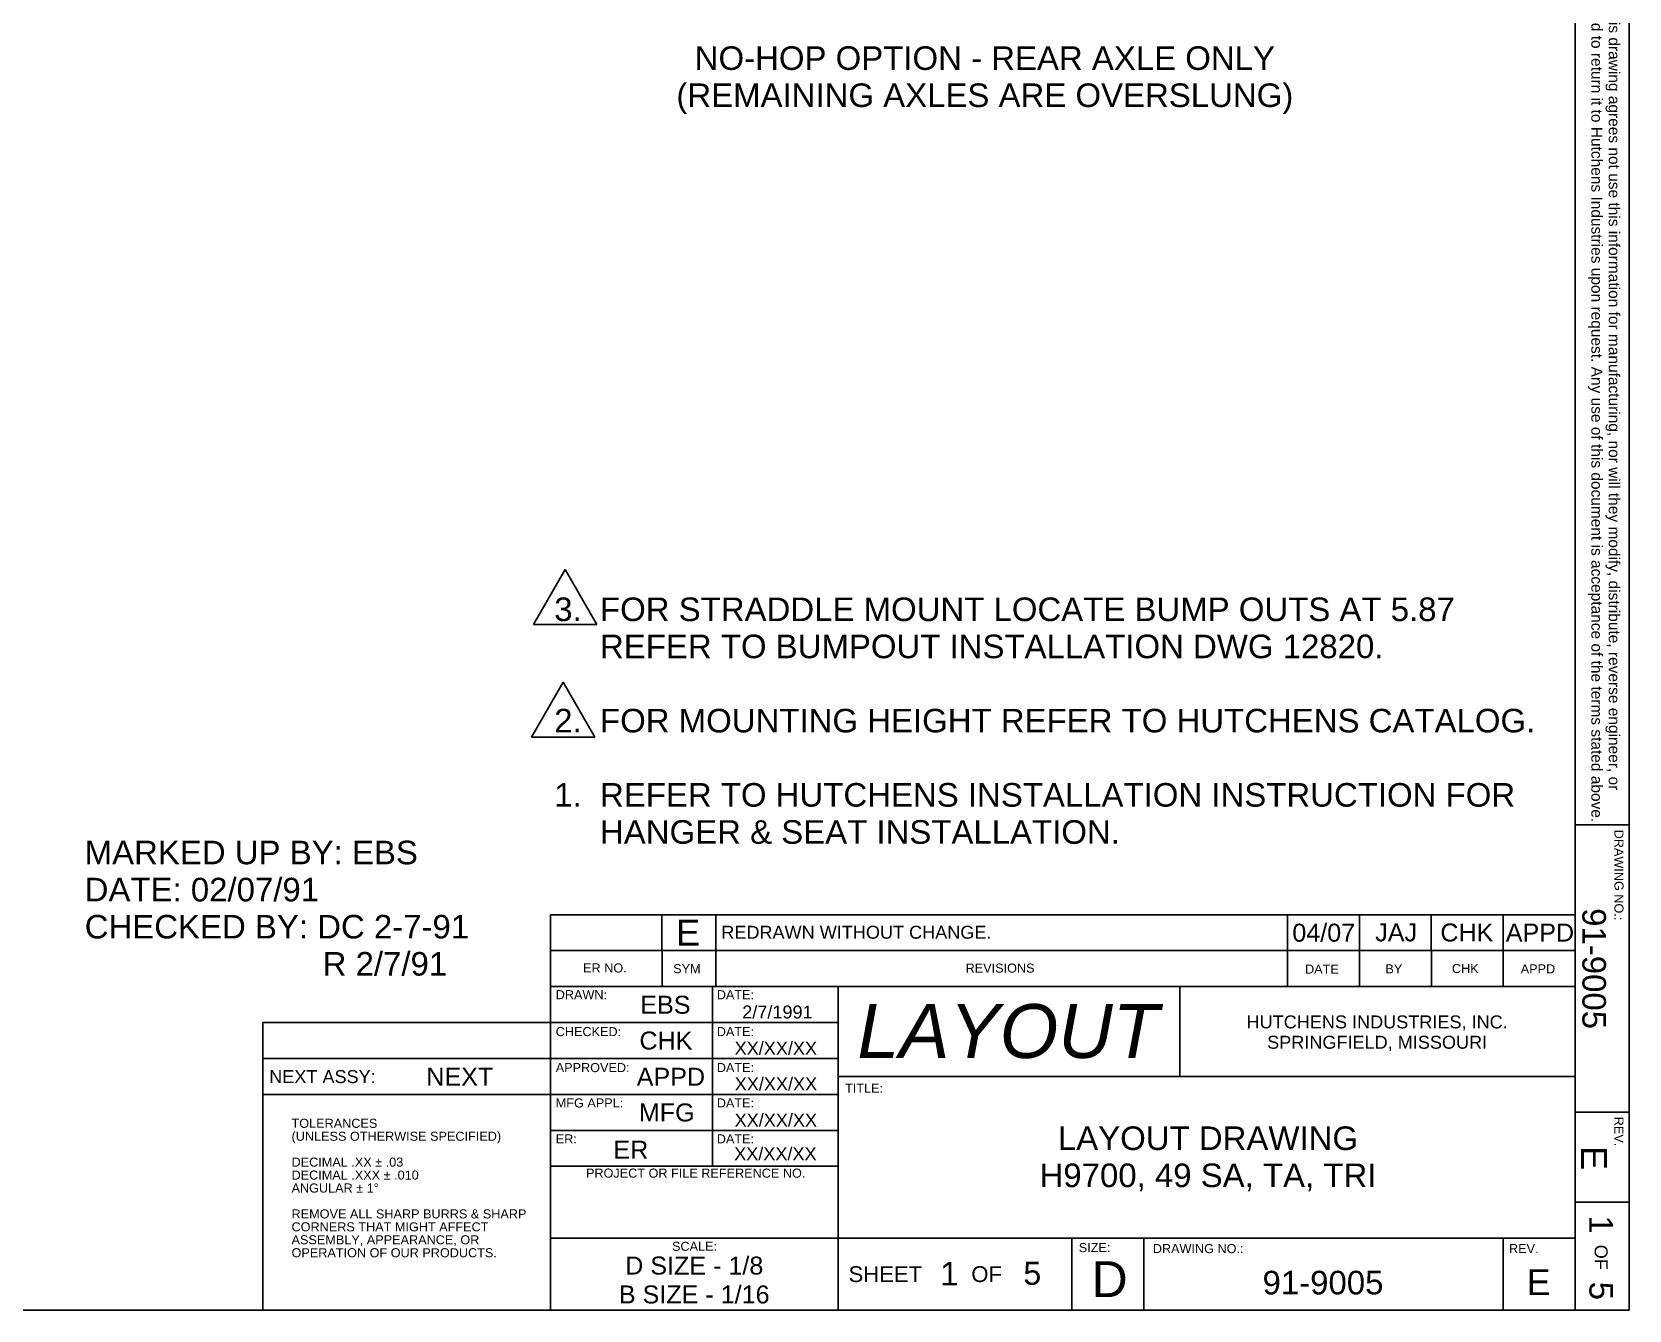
# Model space of a CAD drawing. Header units: inches. Extents: x 8 to 267, y 4 to 172.
# Drawn here: x 177.8 to 266.6, y 4.1 to 75.2 of the extents above; entities that cross this region are included whole.
import ezdxf
from ezdxf.enums import TextEntityAlignment as Align

# ---------------------------------------------------------------- set-up
doc = ezdxf.new("R2010")
doc.units = ezdxf.units.IN
doc.header["$LTSCALE"] = 8
doc.header["$MEASUREMENT"] = 0
for name, color, linetype, lineweight in [('Layout', 7, 'Continuous', 25), ('Sketch Geometry(Hutchens)', 7, 'Continuous', 35), ('Symbols(Hutchens)', 7, 'Continuous', 25)]:
    doc.layers.add(name, color=color, linetype=linetype, lineweight=lineweight)
doc.styles.add('Current-ANSI', font='ARIAL.TTF')
doc.styles.add('DEFAULT-Hutchens', font='ARIAL.TTF')
doc.styles.add('Hutchens .063', font='ARIAL.TTF')
doc.styles.add('Hutchens .09', font='ARIAL.TTF')
doc.styles.add('Hutchens .125', font='ARIAL.TTF')
doc.styles.add('Hutchens .164', font='ARIAL.TTF')
doc.styles.add('Hutchens .180', font='ARIAL.TTF')
doc.styles.add('Hutchens .25', font='ARIAL.TTF')
doc.styles.add('Text Style68', font='ARIAL.TTF')
doc.styles.add('Text Style9', font='ARIAL.TTF')

# ---------------------------------------------------------------- blocks, each defined once
blk = doc.blocks.new('Borders D-SIZE')
at = {"layer": 'Sketch Geometry(Hutchens)'}
for p, q in [((32.954, 21.48), (32.954, 0.512)), ((33.329, 3.887), (33.329, 21.48)), ((33.329, 3.887), (32.954, 3.887)), ((32.954, 3.887), (32.954, 0.512)), ((33.329, 0.512), (33.329, 3.887)), ((32.954, 1.887), (33.329, 1.887)), ((32.954, 1.262), (33.329, 1.262)), ((32.954, 0.512), (0.954, 0.512)), ((32.954, 0.512), (33.329, 0.512))]:
    blk.add_line(p, q, dxfattribs=at)
at = {"layer": 'Symbols(Hutchens)', "color": 7, "insert": (33.154, 21.464), "char_height": 0.077, "width": 17.58728, "attachment_point": 4, "rotation": 270, "line_spacing_factor": 0.944221, "style": 'Hutchens .180'}
blk.add_mtext('\\fArial|b0|i0;\\H0.0770;This confidential drawing is the property of Hutchens Industries. Hutchens Industries makes no warranties regarding the information on this document. Nothing hereon may be transmitted or disclosed in whole or in part to other parties. The recipient of this drawing agrees not use this information for manufacturing, nor will they modify, distribute, reverse engineer, or create derivative works based on the information contained on this print without the prior written permission of Hutchens Industries. The recipient agrees not to make copies of the document or reproduce in any manner the information in the document and to return it to Hutchens Industries upon request. Any use of this document is acceptance of the terms stated above. ', dxfattribs=at)
at = {"layer": 'Symbols(Hutchens)', "color": 7, "insert": (33.29, 3.853), "char_height": 0.063, "attachment_point": 1, "rotation": 270, "style": 'Hutchens .063'}
blk.add_mtext('DRAWING NO.:', dxfattribs=at)
at = {"layer": 'Symbols(Hutchens)', "color": 7, "rotation": 270}
for s, insert, char_height, width, attachment_point, style in [('REV.', (33.29, 1.856), 0.063, 0.21647, 1, 'Hutchens .063'), ('OF', (33.134, 0.879), 0.09, 0.35987, 5, 'Hutchens .09')]:
    blk.add_mtext(s, dxfattribs=dict(at, insert=insert, char_height=char_height, width=width, attachment_point=attachment_point, style=style))
at = {"layer": 'Symbols(Hutchens)', "color": 7}
for tag, p, height, style in [('PART_NO_001', (33.004, 3.307), 0.164, 'Hutchens .164'), ('REV_001', (32.995, 1.653), 0.18, 'Hutchens .180'), ('Sheet_number_001', (33.052, 1.17), 0.164, 'Hutchens .164'), ('SHTS_(TOTAL)_001', (33.053, 0.709), 0.164, 'Hutchens .164')]:
    blk.add_attdef(tag, p, '', height=height, rotation=270, dxfattribs=dict(at, style=style))
blk = doc.blocks.new('Title Blocks D-SIZE')
at = {"layer": 'Sketch Geometry(Hutchens)'}
for p, q in [((9.056, 2.62), (9.056, 2.87)), ((9.056, 2.87), (16.181, 2.87)), ((9.831, 2.87), (9.831, 2.62)), ((10.206, 2.87), (10.206, 2.62)), ((14.181, 2.87), (14.181, 2.62)), ((14.681, 2.87), (14.681, 2.62)), ((15.181, 2.87), (15.181, 2.62)), ((15.681, 2.87), (15.681, 2.62)), ((16.181, 2.87), (16.181, 2.62)), ((9.056, 2.62), (16.181, 2.62)), ((9.056, 0.37), (9.056, 2.62)), ((16.181, 2.62), (9.056, 2.62)), ((10.181, 2.62), (10.181, 1.37)), ((11.056, 2.62), (11.056, 0.37)), ((13.431, 1.995), (13.431, 2.62)), ((16.181, 2.62), (16.181, 0.37)), ((7.056, 0.37), (7.056, 2.37)), ((7.056, 2.37), (11.056, 2.37)), ((7.056, 2.12), (11.056, 2.12)), ((11.056, 1.995), (16.181, 1.995)), ((7.056, 1.87), (11.056, 1.87)), ((9.056, 1.62), (11.056, 1.62)), ((11.056, 1.37), (9.056, 1.37)), ((9.056, 0.87), (16.181, 0.87)), ((12.681, 0.37), (12.681, 0.87)), ((13.181, 0.37), (13.181, 0.87)), ((15.681, 0.87), (15.681, 0.37)), ((16.556, 0.37), (16.556, 0.459)), ((16.181, 0.37), (7.056, 0.37))]:
    blk.add_line(p, q, dxfattribs=at)
at = {"layer": 'Layout', "color": 7, "insert": (12.237, 2.308), "char_height": 0.375, "width": 2.35952, "attachment_point": 5, "style": 'DEFAULT-Hutchens'}
blk.add_mtext('\\fArial|b0|i1;\\H0.3750;LAYOUT', dxfattribs=at)
at = {"layer": 'Symbols(Hutchens)', "color": 7}
for s, insert, char_height, width, attachment_point, style in [('ER NO.', (9.434, 2.749), 0.063, 0.77339, 5, 'Hutchens .063'), ('SYM', (10.004, 2.744), 0.063, 0.37238, 5, 'Hutchens .063'), ('REVISIONS', (12.182, 2.748), 0.063, 3.97114, 5, 'Hutchens .063'), ('CHK', (15.417, 2.745), 0.063, 0.49667, 5, 'Hutchens .063'), ('DATE', (14.42, 2.741), 0.063, 0.49667, 5, 'Hutchens .063'), ('BY', (14.92, 2.743), 0.063, 0.48937, 5, 'Hutchens .063'), ('APPD', (15.922, 2.743), 0.063, 0.49302, 5, 'Hutchens .063'), ('DRAWN:', (9.092, 2.595), 0.063, 0.43732, 1, 'Hutchens .063'), ('DATE:', (10.212, 2.595), 0.063, 0.43732, 1, 'Hutchens .063'), ('CHECKED:', (9.092, 2.338), 0.063, 0.45493, 1, 'Hutchens .063'), ('DATE:', (10.212, 2.338), 0.063, 0.43732, 1, 'Hutchens .063'), ('\\fArial|b0|i0;\\H0.0900;NEXT ASSY:', (7.47, 1.993), 0.09, 0.74189, 5, 'Hutchens .09'), ('APPROVED:', (9.092, 2.088), 0.063, 0.5137, 1, 'Hutchens .063'), ('DATE:', (10.212, 2.088), 0.063, 0.43732, 1, 'Hutchens .063'), ('TITLE:', (11.104, 1.944), 0.063, 0.978, 1, 'Current-ANSI'), ('MFG APPL:', (9.092, 1.842), 0.063, 0.46957, 1, 'Hutchens .063'), ('DATE:', (10.212, 1.842), 0.063, 0.43732, 1, 'Hutchens .063'), ('ER:', (9.092, 1.592), 0.063, 0.43732, 1, 'Hutchens .063'), ('DATE:', (10.212, 1.592), 0.063, 0.43732, 1, 'Hutchens .063'), ('PROJECT OR FILE REFERENCE NO.', (10.065, 1.354), 0.063, 1.99757, 2, 'Hutchens .063'), ('SCALE:', (10.057, 0.845), 0.063, 1.99535, 2, 'Hutchens .063'), ('SIZE:', (12.729, 0.836), 0.063, 0.25696, 1, 'Hutchens .063'), ('DRAWING NO.:', (13.244, 0.829), 0.063, 0.978, 1, 'Hutchens .063'), ('REV.', (15.721, 0.829), 0.063, 0.33907, 1, 'Hutchens .063'), ('\\fArial|b0|i0;\\H0.1100;SHEET        OF', (11.128, 0.619), 0.11, 1.5271, 4, 'Hutchens .125')]:
    blk.add_mtext(s, dxfattribs=dict(at, insert=insert, char_height=char_height, width=width, attachment_point=attachment_point, style=style))
at = {"layer": 'Symbols(Hutchens)', "color": 7, "insert": (14.804, 2.295), "char_height": 0.09, "width": 2.73951, "attachment_point": 5, "line_spacing_factor": 0.944221, "style": 'Hutchens .09'}
blk.add_mtext('\\fArial|b0|i0;\\H0.0900;HUTCHENS INDUSTRIES, INC.\\PSPRINGFIELD, MISSOURI', dxfattribs=at)
at = {"layer": 'Symbols(Hutchens)', "color": 7}
for tag, p, height, style in [('DESIGNER_001', (9.68, 2.431), 0.125, 'Hutchens .125'), ('CREATION_DATE_001', (10.389, 2.398), 0.09, 'Hutchens .09'), ('CHK_BY_001', (9.674, 2.182), 0.125, 'Hutchens .125'), ('CHK_001', (10.336, 2.146), 0.09, 'Hutchens .09'), ('NEXT_ASSY:_001', (8.192, 1.931), 0.125, 'Hutchens .125'), ('APP_BY_001', (9.655, 1.93), 0.125, 'Hutchens .125'), ('APP_001', (10.337, 1.898), 0.09, 'Hutchens .09'), ('MFG_BY_001', (9.67, 1.682), 0.125, 'Hutchens .125'), ('MFG_001', (10.336, 1.646), 0.09, 'Hutchens .09'), ('ER_NO_001', (9.493, 1.423), 0.125, 'Hutchens .125'), ('ER_DATE_001', (10.333, 1.412), 0.09, 'Hutchens .09'), ('SCALE_D_001', (9.575, 0.617), 0.125, 'Hutchens .125'), ('Sheet_number_001', (11.766, 0.541), 0.164, 'Hutchens .164'), ('SHTS_(TOTAL)_001', (12.344, 0.546), 0.16, 'Text Style68'), ('Sheet_Size_001', (12.817, 0.46), 0.25, 'Hutchens .25'), ('PART_NO_001', (14.007, 0.479), 0.164, 'Hutchens .164'), ('REV_001', (15.843, 0.474), 0.18, 'Hutchens .180'), ('SCALE_B_001', (9.531, 0.416), 0.125, 'Hutchens .125')]:
    blk.add_attdef(tag, p, '', height=height, dxfattribs=dict(at, style=style))
for tag, style, p in [('NEXT3', 'Hutchens .125', (7.521, 2.235)), ('NEXT2', 'Hutchens .125', (8.458, 2.235)), ('PROJ_NO.', 'Hutchens .125', (10.056, 1.16)), ('EPR_NO.', 'Text Style9', (10.056, 0.993))]:
    blk.add_attdef(tag, text='', height=0.125, dxfattribs=dict(at, style=style)).set_placement(p, align=Align.MIDDLE_CENTER)
blk = doc.blocks.new('REVISION LINE')
at = {"layer": 'Sketch Geometry(Hutchens)'}
for p, q in [((-7.125, 0.25), (0, 0.25)), ((-7.125, 0), (-7.125, 0.25)), ((-6.35, 0.25), (-6.35, 0)), ((-5.975, 0.25), (-5.975, 0)), ((-2, 0.25), (-2, 0)), ((-1.5, 0.25), (-1.5, 0)), ((-1, 0.25), (-1, 0)), ((-0.5, 0.25), (-0.5, 0)), ((0, 0.25), (0, 0)), ((0, 0), (-7.125, 0))]:
    blk.add_line(p, q, dxfattribs=at)
at = {"layer": 'Symbols(Hutchens)', "color": 7, "style": 'Hutchens .125'}
for tag, p in [('ER_#', (-6.738, 0.125)), ('CHK', (-0.749, 0.126)), ('APPD', (-0.249, 0.126))]:
    blk.add_attdef(tag, text='', height=0.125, dxfattribs=at).set_placement(p, align=Align.MIDDLE_CENTER)
at = {"layer": 'Symbols(Hutchens)', "color": 7}
for tag, p, height, style in [('REV_001', (-6.252, 0.035), 0.18, 'Hutchens .180'), ('REVISION_COMMENTS_001', (-5.937, 0.083), 0.09, 'Hutchens .09'), ('DATE_001', (-1.967, 0.062), 0.125, 'Hutchens .125'), ('BY_001', (-1.39, 0.064), 0.125, 'Hutchens .125')]:
    blk.add_attdef(tag, p, '', height=height, dxfattribs=dict(at, style=style))
blk = doc.blocks.new('OLD SCHOOL')
at = {"layer": 'Symbols(Hutchens)', "color": 7, "insert": (0, 1.516), "char_height": 0.063, "width": 1.99266, "attachment_point": 1, "line_spacing_factor": 0.857143, "style": 'Hutchens .164'}
blk.add_mtext('\\fArial|b0|i0;\\H0.0630; \\P \\P        TOLERANCES\\P        (UNLESS OTHERWISE SPECIFIED)\\P \\P        DECIMAL .XX ± .03\\P        DECIMAL .XXX ± .010\\P        ANGULAR ± 1\\fAIGDT|b0|i0;\\H0.0630;~\\P\\fArial|b0|i0;\\H0.0630; \\P        REMOVE ALL SHARP BURRS & SHARP\\P        CORNERS THAT MIGHT AFFECT\\P        ASSEMBLY, APPEARANCE, OR\\P        OPERATION OF OUR PRODUCTS.', dxfattribs=at)
blk = doc.blocks.new('FLAG')
at = {"layer": 'Sketch Geometry(Hutchens)'}
for p, q in [((-0.22, -0.191), (0, 0.191)), ((0, 0.191), (0.22, -0.191)), ((0.22, -0.191), (-0.22, -0.191))]:
    blk.add_line(p, q, dxfattribs=at)
at = {"layer": 'Symbols(Hutchens)', "color": 7, "style": 'Hutchens .164'}
blk.add_attdef('NO:', text='', height=0.164, dxfattribs=at).set_placement((-0.003, -0.05), align=Align.MIDDLE_CENTER)

msp = doc.modelspace()

# ---------------------------------------------------------------- block references
at = {"xscale": 8, "yscale": 8, "zscale": 8}
for name, p, values in [('Borders D-SIZE', (0, 0), {'PART_NO_001': '91-9005', 'REV_001': 'E', 'Sheet_number_001': '1', 'SHTS_(TOTAL)_001': '5'}), ('Title Blocks D-SIZE', (134.1835, 1.1342), {'Sheet_Size_001': 'D', 'MFG_BY_001': 'MFG', 'APP_BY_001': 'APPD', 'CHK_BY_001': 'CHK', 'DESIGNER_001': 'EBS', 'CREATION_DATE_001': '2/7/1991', 'CHK_001': 'XX/XX/XX', 'APP_001': 'XX/XX/XX', 'MFG_001': 'XX/XX/XX', 'NEXT_ASSY:_001': 'NEXT', 'PART_NO_001': '91-9005', 'REV_001': 'E', 'SCALE_D_001': 'D SIZE - 1/8', 'SCALE_B_001': 'B SIZE - 1/16', 'ER_NO_001': 'ER', 'ER_DATE_001': 'XX/XX/XX', 'Sheet_number_001': '1', 'SHTS_(TOTAL)_001': '5'})]:
    msp.add_blockref(name, p, dxfattribs=at).add_auto_attribs(values)
for name, p in [('FLAG', (207.4418, 43.767)), ('FLAG', (207.3279, 37.5032)), ('OLD SCHOOL', (190.6576, 4.0501))]:
    msp.add_blockref(name, p, dxfattribs=at)
ref = msp.add_blockref('REVISION LINE', (263.6294, 24.0934), dxfattribs=dict(xscale=8, yscale=8, zscale=8))
ref.add_attrib('REV_001', 'E', (213.6126, 24.3716), dxfattribs={"layer": 'Symbols(Hutchens)', "color": 7, "height": 1.44, "style": 'Hutchens .180'})
ref.add_attrib('REVISION_COMMENTS_001', 'REDRAWN WITHOUT CHANGE.', (216.1301, 24.7565), dxfattribs={"layer": 'Symbols(Hutchens)', "color": 7, "height": 0.72, "style": 'Hutchens .09'})
ref.add_attrib('DATE_001', '04/07', (247.8961, 24.592), dxfattribs={"layer": 'Symbols(Hutchens)', "color": 7, "height": 1, "style": 'Hutchens .125'})
ref.add_attrib('BY_001', 'JAJ', (252.5083, 24.6086), dxfattribs={"layer": 'Symbols(Hutchens)', "color": 7, "height": 1, "style": 'Hutchens .125'})
ref.add_attrib('CHK_001', 'CHK', (256.1325, 24.6023), dxfattribs={"layer": 'Symbols(Hutchens)', "color": 7, "height": 1, "style": 'Hutchens .125'})
ref.add_attrib('APPD_001', 'APPD', (259.7701, 24.5985), dxfattribs={"layer": 'Symbols(Hutchens)', "color": 7, "height": 1, "style": 'Hutchens .125'})

# ---------------------------------------------------------------- texts
at = {"layer": 'Symbols(Hutchens)', "color": 7, "char_height": 1.312, "line_spacing_factor": 0.944221, "style": 'Hutchens .164'}
for s, insert, width, attachment_point in [('{NO-HOP OPTION - REAR AXLE ONLY\\P(REMAINING AXLES ARE OVERSLUNG)}', (230.7907, 72.5263), 37.860619, 5), ('{3.  FOR STRADDLE MOUNT LOCATE BUMP OUTS AT 5.87\\P     REFER TO BUMPOUT INSTALLATION DWG 12820.\\P\\P2.  FOR MOUNTING HEIGHT REFER TO HUTCHENS CATALOG.\\P \\P1.  REFER TO HUTCHENS INSTALLATION INSTRUCTION FOR\\P     HANGER & SEAT INSTALLATION.}', (206.8363, 30.0216), 55.685445, 7), ('{MARKED UP BY: EBS\\PDATE: 02/07/91\\PCHECKED BY: DC 2-7-91\\P                          R 2/7/91}', (180.7146, 26.4482), 22.985893, 4), ('{LAYOUT DRAWING\\PH9700, 49 SA, TA, TRI}', (243.2045, 12.5015), 40.438233, 5)]:
    msp.add_mtext(s, dxfattribs=dict(at, insert=insert, width=width, attachment_point=attachment_point))

doc.saveas('drawing.dxf')
